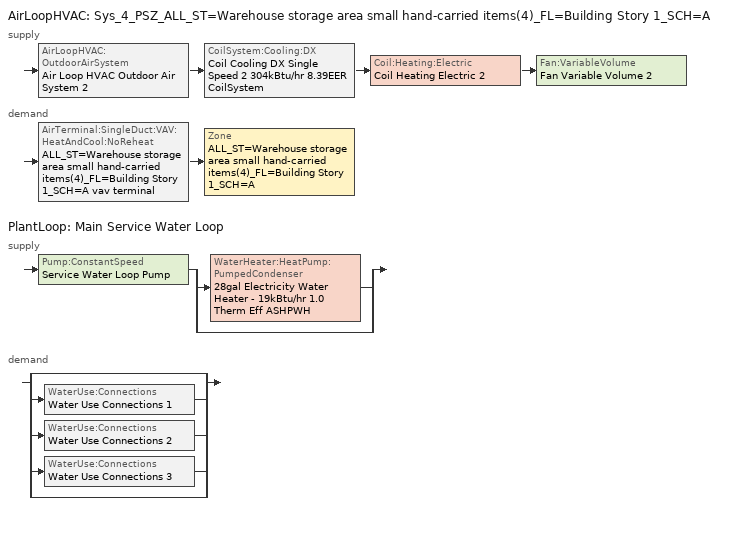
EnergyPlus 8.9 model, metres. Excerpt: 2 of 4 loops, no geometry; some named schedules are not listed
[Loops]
AirLoopHVAC 'Sys_4_PSZ_ALL_ST=Warehouse storage area small hand-carried items(4)_FL=Building Story 1_SCH=A'
 supply: AirLoopHVAC:OutdoorAirSystem 'Air Loop HVAC Outdoor Air System 2' > CoilSystem:Cooling:DX 'Coil Cooling DX Single Speed 2 304kBtu/hr 8.39EER CoilSystem' > Coil:Heating:Electric 'Coil Heating Electric 2' > Fan:VariableVolume 'Fan Variable Volume 2'
 demand: AirTerminal:SingleDuct:VAV:HeatAndCool:NoReheat 'ALL_ST=Warehouse storage area small hand-carried items(4)_FL=Building Story 1_SCH=A vav terminal' > Zone 'ALL_ST=Warehouse storage area small hand-carried items(4)_FL=Building Story 1_SCH=A'
PlantLoop 'Main Service Water Loop'
 supply: Pump:ConstantSpeed 'Service Water Loop Pump' > split
  | WaterHeater:HeatPump:PumpedCondenser '28gal Electricity Water Heater - 19kBtu/hr 1.0 Therm Eff ASHPWH'
  | bypass
 demand: split
  | bypass
  | WaterUse:Connections 'Water Use Connections 1'
  | WaterUse:Connections 'Water Use Connections 2'
  | WaterUse:Connections 'Water Use Connections 3'
  | bypass
[ZoneControl:Thermostat]
ALL_ST=Warehouse storage area small hand-carried items(4)_FL=Building Story 1_SCH=A Thermostat: Zone or ZoneList=ALL_ST=Warehouse storage area small hand-carried items(4)_FL=Building Story 1_SCH=A; Control Type Schedule=ALL_ST=Warehouse storage area small hand-carried items(4)_FL=Building Story 1_SCH=A Thermostat Schedule; Control Object Type 1=ThermostatSetpoint:DualSetpoint; Control Name 1=Space Function Warehouse storage area small hand-carried items(4) Thermostat 3
[ThermostatSetpoint:DualSetpoint]
Space Function Warehouse storage area small hand-carried items(4) Thermostat 3: Heating Setpoint Temperature Schedule=NECB-A-Thermostat Setpoint-Heating; Cooling Setpoint Temperature Schedule=NECB-A-Thermostat Setpoint-Cooling
[ZoneHVAC:EnergyRecoveryVentilator]
ALL_ST=Warehouse storage area small hand-carried items(4)_FL=Building Story 1_SCH=A erv doas: Availability Schedule=Sys_4_PSZ_ALL_ST=Warehouse storage area small hand-carried items(4)_FL=Building Story 1_SCH=A Occ Sch; Heat Exchanger=ALL_ST=Warehouse storage area small hand-carried items(4)_FL=Building Story 1_SCH=A erv hx; Supply Air Flow Rate {m3/s}=AutoSize; Exhaust Air Flow Rate {m3/s}=AutoSize; Supply Air Fan=ALL_ST=Warehouse storage area small hand-carried items(4)_FL=Building Story 1_SCH=A erv sup fan; Exhaust Air Fan=ALL_ST=Warehouse storage area small hand-carried items(4)_FL=Building Story 1_SCH=A erv exh fan; Controller=ALL_ST=Warehouse storage area small hand-carried items(4)_FL=Building Story 1_SCH=A erv contr; Ventilation Rate per Unit Floor Area {m3/s-m2}=0.0003048; Ventilation Rate per Occupant {m3/s-person}=0
[HeatExchanger:AirToAir:SensibleAndLatent] Availability Schedule=Always On Discrete; Nominal Supply Air Flow Rate {m3/s}=Autosize; Nominal Electric Power {W}=354.73; Heat Exchanger Type=Rotary; Threshold Temperature {C}=-23.3; Initial Defrost Time Fraction=0.167
Name | Sensible Effectiveness at 100% Heating Air Flow | Latent Effectiveness at 100% Heating Air Flow | Sensible Effectiveness at 75% Heating Air Flow | Latent Effectiveness at 75% Heating Air Flow | Sensible Effectiveness at 100% Cooling Air Flow | Latent Effectiveness at 100% Cooling Air Flow | Sensible Effectiveness at 75% Cooling Air Flow | Latent Effectiveness at 75% Cooling Air Flow | Supply Air Outlet Temperature Control | Frost Control Type | Rate of Defrost Time Fraction Increase {1/K} | Economizer Lockout
ALL_ST=Warehouse storage area small hand-carried items(4)_FL=Building Story 1_SCH=A erv hx | 0.76 | 0.75 | 0.81 | 0.75 | 0.76 | 0.75 | 0.81 | 0.75 | No | ExhaustAirRecirculation | 0.012 | No
Sys_4_PSZ_ALL_ST=Warehouse storage area small hand-carried items(4)_FL=Building Story 1_SCH=A ERV | 0.9 | 0.9 | 0.9 | 0.9 | 0.9 | 0.9 | 0.9 | 0.9 | Yes | ExhaustOnly | 1.44 | Yes
[Fan:OnOff] Availability Schedule=Always On Discrete; Maximum Flow Rate {m3/s}=Autosize; Motor In Airstream Fraction=1
Name | Fan Total Efficiency | Pressure Rise {Pa} | Motor Efficiency | Fan Power Ratio Function of Speed Ratio Curve | Fan Efficiency Ratio Function of Speed Ratio Curve
Fan On Off 1 | 0.82 | 300 | 0.8 | Fan On Off Power Curve 8 | Fan On Off Efficiency Curve 8
ALL_ST=Warehouse storage area small hand-carried items(4)_FL=Building Story 1_SCH=A erv sup fan | 0.75 | 200 | 0.9 | Fan On Off Power Curve 4 | Fan On Off Efficiency Curve 4
ALL_ST=Warehouse storage area small hand-carried items(4)_FL=Building Story 1_SCH=A erv exh fan | 0.75 | 200 | 0.9 | Fan On Off Power Curve 5 | Fan On Off Efficiency Curve 5
[ZoneHVAC:EnergyRecoveryVentilator:Controller]
ALL_ST=Warehouse storage area small hand-carried items(4)_FL=Building Story 1_SCH=A erv contr: Temperature High Limit {C}=19; Temperature Low Limit {C}=13; Electronic Enthalpy Limit Curve=Curve Cubic 4; Exhaust Air Temperature Limit=NoExhaustAirTemperatureLimit; Exhaust Air Enthalpy Limit=NoExhaustAirEnthalpyLimit; Time of Day Economizer Flow Control Schedule=Always Off Discrete; High Humidity Control Flag=No; High Humidity Outdoor Air Flow Ratio=1; Control High Indoor Humidity Based on Outdoor Humidity Ratio=Yes
[ZoneHVAC:Baseboard:Convective:Electric]
Zone HVAC Baseboard Convective Electric 2: Availability Schedule=Always On Discrete; Heating Design Capacity {W}=Autosize; Efficiency=1
[AirTerminal:SingleDuct:VAV:HeatAndCool:NoReheat]
ALL_ST=Warehouse storage area small hand-carried items(4)_FL=Building Story 1_SCH=A vav terminal: Availability Schedule=Always On Discrete; Maximum Air Flow Rate {m3/s}=AutoSize; Zone Minimum Air Flow Fraction=0.05
[Zone equipment]
ALL_ST=Warehouse storage area small hand-carried items(4)_FL=Building Story 1_SCH=A: ALL_ST=Warehouse storage area small hand-carried items(4)_FL=Building Story 1_SCH=A erv doas, Zone HVAC Baseboard Convective Electric 2, ALL_ST=Warehouse storage area small hand-carried items(4)_FL=Building Story 1_SCH=A vav terminal
[Sizing:Zone]
ALL_ST=Warehouse storage area small hand-carried items(4)_FL=Building Story 1_SCH=A: Zone Cooling Design Supply Air Temperature Input Method=SupplyAirTemperature; Zone Cooling Design Supply Air Temperature {C}=13; Zone Cooling Design Supply Air Temperature Difference {deltaC}=11.11; Zone Heating Design Supply Air Temperature Input Method=SupplyAirTemperature; Zone Heating Design Supply Air Temperature {C}=43; Zone Heating Design Supply Air Temperature Difference {deltaC}=11.11; Zone Cooling Design Supply Air Humidity Ratio {kgWater/kgDryAir}=0.0085; Zone Heating Design Supply Air Humidity Ratio {kgWater/kgDryAir}=0.008; Design Specification Outdoor Air Object=Space Function Warehouse storage area small hand-carried items(4) Ventilation; Zone Heating Sizing Factor=1.3; Zone Cooling Sizing Factor=1.1; Cooling Design Air Flow Method=DesignDay; Cooling Design Air Flow Rate {m3/s}=0; Cooling Minimum Air Flow per Zone Floor Area {m3/s-m2}=0.000762; Cooling Minimum Air Flow {m3/s}=0; Cooling Minimum Air Flow Fraction=0; Heating Design Air Flow Method=DesignDay; Heating Design Air Flow Rate {m3/s}=0; Heating Maximum Air Flow per Zone Floor Area {m3/s-m2}=0.002032; Heating Maximum Air Flow {m3/s}=0.141576; Heating Maximum Air Flow Fraction=0.3; Design Specification Zone Air Distribution Object=ALL_ST=Warehouse storage area small hand-carried items(4)_FL=Building Story 1_SCH=A Design Spec Zone Air Dist; Account for Dedicated Outdoor Air System=No
[DesignSpecification:ZoneAirDistribution]
ALL_ST=Warehouse storage area small hand-carried items(4)_FL=Building Story 1_SCH=A Design Spec Zone Air Dist: Zone Air Distribution Effectiveness in Cooling Mode=1; Zone Air Distribution Effectiveness in Heating Mode=1
[Controller:MechanicalVentilation]
Controller Mechanical Ventilation 2: Availability Schedule=Sys_4_PSZ_ALL_ST=Warehouse storage area small hand-carried items(4)_FL=Building Story 1_SCH=A Occ Sch; Demand Controlled Ventilation=No; System Outdoor Air Method=ZoneSum; Zone Name 1=ALL_ST=Warehouse storage area small hand-carried items(4)_FL=Building Story 1_SCH=A; Design Specification Outdoor Air Object Name 1=Space Function Warehouse storage area small hand-carried items(4) Ventilation; Design Specification Zone Air Distribution Object Name 1=ALL_ST=Warehouse storage area small hand-carried items(4)_FL=Building Story 1_SCH=A Design Spec Zone Air Dist
[DesignSpecification:OutdoorAir]
Space Function Warehouse storage area small hand-carried items(4) Ventilation: Outdoor Air Method=Sum; Outdoor Air Flow per Person {m3/s-person}=0; Outdoor Air Flow per Zone Floor Area {m3/s-m2}=0.0003048; Outdoor Air Flow per Zone {m3/s}=0; Outdoor Air Flow Air Changes per Hour {1/hr}=0
[WaterHeater:HeatPump:PumpedCondenser]
28gal Electricity Water Heater - 19kBtu/hr 1.0 Therm Eff ASHPWH: Availability Schedule=Always On Discrete; Compressor Setpoint Temperature Schedule=28gal Electricity Water Heater - 19kBtu/hr 1.0 Therm Eff ASHPWH setpoint; Dead Band Temperature Difference {deltaC}=2; Condenser Water Flow Rate {m3/s}=Autosize; Evaporator Air Flow Rate {m3/s}=Autosize; Inlet Air Configuration=ZoneAndOutdoorAir; Inlet Air Zone=ALL_ST=Warehouse storage area medium to bulky palletized items_FL=Building Story 1_SCH=A; Tank=28gal Electricity Water Heater - 19kBtu/hr 1.0 Therm Eff; DX Coil=Coil Water Heating Air To Water Heat Pump 1; Minimum Inlet Air Temperature for Compressor Operation {C}=5; Maximum Inlet Air Temperature for Compressor Operation {C}=94; Compressor Location=Zone; Fan=Fan On Off 1; Fan Placement=DrawThrough; On Cycle Parasitic Electric Load {W}=0; Off Cycle Parasitic Electric Load {W}=0; Parasitic Heat Rejection Location=Outdoors; Inlet Air Mixer Schedule=Schedule Ruleset 13
[WaterHeater:Mixed]
28gal Electricity Water Heater - 19kBtu/hr 1.0 Therm Eff: Tank Volume {m3}=0.104333; Setpoint Temperature Schedule=Service Water Loop Temp - 140F; Deadband Temperature Difference {deltaC}=2; Maximum Temperature Limit {C}=82.2222; Heater Control Type=Cycle; Heater Maximum Capacity {W}=5451.37; Heater Ignition Minimum Flow Rate {m3/s}=0; Heater Ignition Delay {s}=0; Heater Fuel Type=Electricity; Heater Thermal Efficiency=0.96; Off Cycle Parasitic Fuel Consumption Rate {W}=21.47; Off Cycle Parasitic Fuel Type=Electricity; Off Cycle Parasitic Heat Fraction to Tank=0.8; On Cycle Parasitic Fuel Consumption Rate {W}=21.47; On Cycle Parasitic Fuel Type=Electricity; On Cycle Parasitic Heat Fraction to Tank=0; Ambient Temperature Indicator=Zone; Ambient Temperature Zone=ALL_ST=Warehouse storage area medium to bulky palletized items_FL=Building Story 1_SCH=A; Off Cycle Loss Coefficient to Ambient Temperature {W/K}=1.56514; Off Cycle Loss Fraction to Zone=1; On Cycle Loss Coefficient to Ambient Temperature {W/K}=1.56514; On Cycle Loss Fraction to Zone=1; Use Side Effectiveness=1; Source Side Effectiveness=1; Use Side Design Flow Rate {m3/s}=Autosize; Source Side Design Flow Rate {m3/s}=Autosize; Indirect Water Heating Recovery Time {hr}=1.5; Source Side Flow Control Mode=IndirectHeatPrimarySetpoint
[Coil:WaterHeating:AirToWaterHeatPump:Pumped]
Coil Water Heating Air To Water Heat Pump 1: Rated Heating Capacity {W}=5451.37; Rated COP {W/W}=3; Rated Sensible Heat Ratio=0.6956; Rated Evaporator Inlet Air Dry-Bulb Temperature {C}=29.44; Rated Evaporator Inlet Air Wet-Bulb Temperature {C}=22.22; Rated Condenser Inlet Water Temperature {C}=55.72; Rated Evaporator Air Flow Rate {m3/s}=Autosize; Rated Condenser Water Flow Rate {m3/s}=Autosize; Evaporator Fan Power Included in Rated COP=No; Condenser Pump Power Included in Rated COP=No; Condenser Pump Heat Included in Rated Heating Capacity and Rated COP=No; Condenser Water Pump Power {W}=150; Fraction of Condenser Pump Heat to Water=0.1; Crankcase Heater Capacity {W}=100; Maximum Ambient Temperature for Crankcase Heater Operation {C}=5; Evaporator Air Temperature Type for Curve Objects=WetBulbTemperature; Heating Capacity Function of Temperature Curve=Curve Biquadratic 7; Heating Capacity Function of Air Flow Fraction Curve=Curve Quadratic 8; Heating Capacity Function of Water Flow Fraction Curve=Curve Quadratic 9; Heating COP Function of Temperature Curve=Curve Biquadratic 8; Heating COP Function of Air Flow Fraction Curve=Curve Quadratic 10; Heating COP Function of Water Flow Fraction Curve=Curve Quadratic 11; Part Load Fraction Correlation Curve=Curve Quadratic 12
[AirLoopHVAC]
Sys_4_PSZ_ALL_ST=Warehouse storage area small hand-carried items(4)_FL=Building Story 1_SCH=A: Design Supply Air Flow Rate {m3/s}=AutoSize
[Sizing:System]
Sys_4_PSZ_ALL_ST=Warehouse storage area small hand-carried items(4)_FL=Building Story 1_SCH=A: Type of Load to Size On=Sensible; Design Outdoor Air Flow Rate {m3/s}=Autosize; Central Heating Maximum System Air Flow Ratio=1; Preheat Design Temperature {C}=7; Preheat Design Humidity Ratio {kgWater/kgDryAir}=0.008; Precool Design Temperature {C}=13; Precool Design Humidity Ratio {kgWater/kgDryAir}=0.008; Central Cooling Design Supply Air Temperature {C}=13; Central Heating Design Supply Air Temperature {C}=43; Type of Zone Sum to Use=NonCoincident; 100% Outdoor Air in Cooling=No; 100% Outdoor Air in Heating=No; Central Cooling Design Supply Air Humidity Ratio {kgWater/kgDryAir}=0.0085; Central Heating Design Supply Air Humidity Ratio {kgWater/kgDryAir}=0.008; Cooling Supply Air Flow Rate Method=DesignDay; Cooling Supply Air Flow Rate {m3/s}=0; Cooling Supply Air Flow Rate Per Floor Area {m3/s-m2}=0.00996765; Cooling Fraction of Autosized Cooling Supply Air Flow Rate=1; Cooling Supply Air Flow Rate Per Unit Cooling Capacity {m3/s-W}=3.94755e-05; Heating Supply Air Flow Rate Method=DesignDay; Heating Supply Air Flow Rate {m3/s}=0; Heating Supply Air Flow Rate Per Floor Area {m3/s-m2}=0.00996765; Heating Fraction of Autosized Heating Supply Air Flow Rate=1; Heating Fraction of Autosized Cooling Supply Air Flow Rate=1; Heating Supply Air Flow Rate Per Unit Heating Capacity {m3/s-W}=3.15882e-05; System Outdoor Air Method=ZoneSum; Zone Maximum Outdoor Air Fraction=1; Cooling Design Capacity Method=CoolingDesignCapacity; Cooling Design Capacity {W}=Autosize; Cooling Design Capacity Per Floor Area {W/m2}=234.7; Fraction of Autosized Cooling Design Capacity=1; Heating Design Capacity Method=HeatingDesignCapacity; Heating Design Capacity {W}=Autosize; Heating Design Capacity Per Floor Area {W/m2}=157; Fraction of Autosized Heating Design Capacity=1; Central Cooling Capacity Control Method=OnOff
[Controller:OutdoorAir]
Controller Outdoor Air 2: Minimum Outdoor Air Flow Rate {m3/s}=0; Maximum Outdoor Air Flow Rate {m3/s}=0; Economizer Control Type=DifferentialEnthalpy; Economizer Control Action Type=ModulateFlow; Lockout Type=NoLockout; Minimum Limit Type=FixedMinimum; Minimum Outdoor Air Schedule=Sys_4_PSZ_ALL_ST=Warehouse storage area small hand-carried items(4)_FL=Building Story 1_SCH=A Occ Sch; Mechanical Ventilation Controller=Controller Mechanical Ventilation 2; High Humidity Control=No; Control High Indoor Humidity Based on Outdoor Humidity Ratio=Yes; Heat Recovery Bypass Control Type=BypassWhenOAFlowGreaterThanMinimum
[SetpointManager:OutdoorAirPretreat]
Setpoint Manager Outdoor Air Pretreat 3: Control Variable=Temperature; Minimum Setpoint Temperature {C}=-99; Maximum Setpoint Temperature {C}=99; Minimum Setpoint Humidity Ratio {kgWater/kgDryAir}=1e-005; Maximum Setpoint Humidity Ratio {kgWater/kgDryAir}=1
[SetpointManager:MixedAir] Control Variable=Temperature
Node 24 OS Default SPM; Node 23 OS Default SPM; Node 65 OS Default SPM
[CoilSystem:Cooling:DX]
Coil Cooling DX Single Speed 2 304kBtu/hr 8.39EER CoilSystem: Availability Schedule=Always On Discrete; Cooling Coil=Coil Cooling DX Single Speed 2 304kBtu/hr 8.39EER
[Coil:Cooling:DX:SingleSpeed]
Coil Cooling DX Single Speed 2 304kBtu/hr 8.39EER: Availability Schedule=Always On Discrete; Gross Rated Total Cooling Capacity {W}=Autosize; Gross Rated Sensible Heat Ratio=Autosize; Gross Rated Cooling COP {W/W}=3.03562; Rated Air Flow Rate {m3/s}=Autosize; Rated Evaporator Fan Power Per Volume Flow Rate {W/(m3/s)}=773.3; Total Cooling Capacity Function of Temperature Curve=DXCOOL-NECB2011-REF-CAPFT; Total Cooling Capacity Function of Flow Fraction Curve=DXCOOL-NECB2011-REF-CAPFFLOW; Energy Input Ratio Function of Temperature Curve=DXCOOL-NECB2011-REF-COOLEIRFT; Energy Input Ratio Function of Flow Fraction Curve=DXCOOL-NECB2011-REF-COOLEIRFFLOW; Part Load Fraction Correlation Curve=DXCOOL-NECB2011-REF-COOLPLFFPLR; Condenser Type=AirCooled; Evaporative Condenser Effectiveness=0; Evaporative Condenser Air Flow Rate {m3/s}=Autosize; Evaporative Condenser Pump Rated Power Consumption {W}=Autosize; Crankcase Heater Capacity {W}=0; Maximum Outdoor Dry-Bulb Temperature for Crankcase Heater Operation {C}=0; Basin Heater Capacity {W/K}=0; Basin Heater Setpoint Temperature {C}=10
[Coil:Heating:Electric]
Coil Heating Electric 2: Availability Schedule=Always On Discrete; Efficiency=1; Nominal Capacity {W}=Autosize
[Fan:VariableVolume]
Fan Variable Volume 2: Availability Schedule=Sys_4_PSZ_ALL_ST=Warehouse storage area small hand-carried items(4)_FL=Building Story 1_SCH=A Occ Sch; Fan Total Efficiency=0.7; Pressure Rise {Pa}=640; Maximum Flow Rate {m3/s}=AutoSize; Fan Power Minimum Flow Rate Input Method=Fraction; Fan Power Minimum Flow Fraction=0.3; Fan Power Minimum Air Flow Rate {m3/s}=0; Motor Efficiency=0.9; Motor In Airstream Fraction=1; Fan Power Coefficient 1=0.0407599; Fan Power Coefficient 2=0.088045; Fan Power Coefficient 3=-0.0729261; Fan Power Coefficient 4=0.94374; Fan Power Coefficient 5=0
[SetpointManager:Warmest]
Node 16 SAT stpmanager: Control Variable=Temperature; HVAC Air Loop=Sys_4_PSZ_ALL_ST=Warehouse storage area small hand-carried items(4)_FL=Building Story 1_SCH=A; Minimum Setpoint Temperature {C}=12; Maximum Setpoint Temperature {C}=35; Strategy=MaximumTemperature
[PlantLoop]
Main Service Water Loop: Fluid Type=Water; Plant Equipment Operation Scheme=Main Service Water Loop Operation Schemes; Maximum Loop Temperature {C}=60; Minimum Loop Temperature {C}=10; Maximum Loop Flow Rate {m3/s}=Autosize; Minimum Loop Flow Rate {m3/s}=0; Plant Loop Volume {m3}=Autocalculate; Load Distribution Scheme=Optimal; Plant Loop Demand Calculation Scheme=SingleSetpoint
[Sizing:Plant]
Main Service Water Loop: Loop Type=Heating; Design Loop Exit Temperature {C}=60; Loop Design Temperature Difference {deltaC}=5; Sizing Option=NonCoincident; Zone Timesteps in Averaging Window=1; Coincident Sizing Factor Mode=None
[Pump:ConstantSpeed]
Service Water Loop Pump: Design Flow Rate {m3/s}=Autosize; Design Pump Head {Pa}=1205.26; Design Power Consumption {W}=Autosize; Motor Efficiency=0.91; Fraction of Motor Inefficiencies to Fluid Stream=0; Pump Control Type=Intermittent; Design Power Sizing Method=PowerPerFlowPerPressure; Design Electric Power per Unit Flow Rate {W/(m3/s)}=348701.1; Design Shaft Power per Unit Flow Rate per Unit Head=1.28205
[SetpointManager:Scheduled]
Service hot water setpoint manager: Control Variable=Temperature; Schedule=Service Water Loop Temp - 140F
[WaterUse:Connections]
Name | Water Use Equipment Name 1
Water Use Connections 1 | Zone1 office Service Water Use 0.09gal/min
Water Use Connections 2 | Zone2 fine storage Service Water Use 0.15gal/min
Water Use Connections 3 | Zone3 bulk storage Service Water Use 0.18gal/min
[WaterUse:Equipment] Flow Rate Fraction Schedule=NECB-A-Service Water Heating
Name | Peak Flow Rate {m3/s} | Target Temperature Schedule | Zone | Sensible Fraction Schedule | Latent Fraction Schedule
Zone1 office Service Water Use 0.09gal/min | 5.66156e-06 | Schedule Ruleset 5 | ALL_ST=Office enclosed <= 25 m2_FL=Building Story 1_SCH=A | Schedule Ruleset 3 | Schedule Ruleset 4
Zone2 fine storage Service Water Use 0.15gal/min | 9.62095e-06 | Schedule Ruleset 8 | ALL_ST=Warehouse storage area small hand-carried items(4)_FL=Building Story 1_SCH=A | Schedule Ruleset 6 | Schedule Ruleset 7
Zone3 bulk storage Service Water Use 0.18gal/min | 1.10641e-05 | Schedule Ruleset 11 | ALL_ST=Warehouse storage area medium to bulky palletized items_FL=Building Story 1_SCH=A | Schedule Ruleset 9 | Schedule Ruleset 10
[PlantEquipmentOperationSchemes]
Main Service Water Loop Operation Schemes: Control Scheme Object Type 1=PlantEquipmentOperation:HeatingLoad; Control Scheme Name 1=Main Service Water Loop Heating Operation Scheme; Control Scheme Schedule Name 1=Always On Discrete
[PlantEquipmentOperation:HeatingLoad]
Main Service Water Loop Heating Operation Scheme: Load Range Lower Limit 1 {W}=0; Load Range Upper Limit 1 {W}=1000000000; Range Equipment List Name 1=Main Service Water Loop Heating Equipment List
[PlantEquipmentList]
Main Service Water Loop Heating Equipment List: WaterHeater:HeatPump:PumpedCondenser, 28gal Electricity Water Heater - 19kBtu/hr 1.0 Therm Eff ASHPWH
[Schedule:Compact]
ALL_ST=Warehouse storage area small hand-carried items(4)_FL=Building Story 1_SCH=A Thermostat Schedule: Through: 12/31, For: AllDays, Until: 24:00, 4
[Schedule:Year]
NECB-A-Thermostat Setpoint-Heating: NECB-A-Thermostat Setpoint-Heating Week Rule - Jan1-Dec31, 1, 1, 12, 31
NECB-A-Thermostat Setpoint-Cooling: NECB-A-Thermostat Setpoint-Cooling Week Rule - Jan1-Dec31, 1, 1, 12, 31
Service Water Loop Temp - 140F: Service Water Loop Temp - 140F Week Rule - Jan1-Dec31, 1, 1, 12, 31
Sys_4_PSZ_ALL_ST=Warehouse storage area small hand-carried items(4)_FL=Building Story 1_SCH=A Occ Sch: Sys_4_PSZ_ALL_ST=Warehouse storage area small hand-carried items(4)_FL=Building Story 1_SCH=A Occ Sch Week Rule - Jan1-Dec31, 1, 1, 12, 31
28gal Electricity Water Heater - 19kBtu/hr 1.0 Therm Eff ASHPWH setpoint: 28gal Electricity Water Heater - 19kBtu/hr 1.0 Therm Eff ASHPWH setpoint Week Rule - Jan1-Dec31, 1, 1, 12, 31
NECB-A-Service Water Heating: NECB-A-Service Water Heating Week Rule - Jan1-Dec31, 1, 1, 12, 31
Schedule Ruleset 10: Schedule Ruleset 10 Week Rule - Jan1-Dec31, 1, 1, 12, 31
Schedule Ruleset 11: Schedule Ruleset 11 Week Rule - Jan1-Dec31, 1, 1, 12, 31
Schedule Ruleset 13: Schedule Ruleset 13 Week Rule - Jan1-Dec31, 1, 1, 12, 31
Schedule Ruleset 3: Schedule Ruleset 3 Week Rule - Jan1-Dec31, 1, 1, 12, 31
Schedule Ruleset 4: Schedule Ruleset 4 Week Rule - Jan1-Dec31, 1, 1, 12, 31
Schedule Ruleset 5: Schedule Ruleset 5 Week Rule - Jan1-Dec31, 1, 1, 12, 31
Schedule Ruleset 6: Schedule Ruleset 6 Week Rule - Jan1-Dec31, 1, 1, 12, 31
Schedule Ruleset 7: Schedule Ruleset 7 Week Rule - Jan1-Dec31, 1, 1, 12, 31
Schedule Ruleset 8: Schedule Ruleset 8 Week Rule - Jan1-Dec31, 1, 1, 12, 31
Schedule Ruleset 9: Schedule Ruleset 9 Week Rule - Jan1-Dec31, 1, 1, 12, 31
[Schedule:Constant]
Name | Hourly Value
Always On Discrete | 1
Always Off Discrete | 0
[Curve:Exponent] Coefficient1 Constant=1; Coefficient2 Constant=0; Coefficient3 Constant=0; Minimum Value of x {BasedOnField A2}=0; Maximum Value of x {BasedOnField A2}=1
Fan On Off Power Curve 8; Fan On Off Power Curve 4; Fan On Off Power Curve 5
[Curve:Cubic]
Name | Coefficient1 Constant | Coefficient2 x | Coefficient3 x**2 | Coefficient4 x**3 | Minimum Value of x {BasedOnField A2} | Maximum Value of x {BasedOnField A2}
Fan On Off Efficiency Curve 8; Fan On Off Efficiency Curve 4; Fan On Off Efficiency Curve 5 | 1 | 0 | 0 | 0 | 0 | 1
Curve Cubic 4 | 0.013427 | -0.00047892 | 5.3352e-05 | -1.8103e-06 | 16.6 | 29.13
DXCOOL-NECB2011-REF-COOLPLFFPLR | 0.0277 | 4.9151 | -8.184 | 4.2702 | 0.7 | 1
[Curve:Biquadratic]
Name | Coefficient1 Constant | Coefficient2 x | Coefficient3 x**2 | Coefficient4 y | Coefficient5 y**2 | Coefficient6 x*y | Minimum Value of x {BasedOnField A2} | Maximum Value of x {BasedOnField A2} | Minimum Value of y {BasedOnField A3} | Maximum Value of y {BasedOnField A3} | Input Unit Type for X | Input Unit Type for Y | Output Unit Type
Curve Biquadratic 7 | 0.369827 | 0.043341 | -0.00023 | 0.000466 | 2.6e-005 | -0.00027 | 0 | 40 | 20 | 90 | Temperature | Temperature | Dimensionless
Curve Biquadratic 8 | 1.19713 | 0.077849 | -1.6e-06 | -0.02675 | 0.000296 | -0.00112 | 0 | 40 | 20 | 90 | Temperature | Temperature | Dimensionless
DXCOOL-NECB2011-REF-CAPFT | 0.867905 | 0.0142459 | 0.00055436 | -0.0075575 | 3.3e-005 | -0.0001918 | 13 | 24 | 24 | 46
DXCOOL-NECB2011-REF-COOLEIRFT | 0.116936 | 0.0284933 | -0.0004112 | 0.0214108 | 0.00016103 | -0.0006791 | 13 | 24 | 24 | 46
[Curve:Quadratic] Coefficient3 x**2=0; Minimum Value of x {BasedOnField A2}=0; Maximum Value of x {BasedOnField A2}=1
Name | Coefficient1 Constant | Coefficient2 x
Curve Quadratic 8; Curve Quadratic 9; Curve Quadratic 10; Curve Quadratic 11; DXCOOL-NECB2011-REF-CAPFFLOW; DXCOOL-NECB2011-REF-COOLEIRFFLOW | 1 | 0
Curve Quadratic 12 | 0.75 | 0.25
